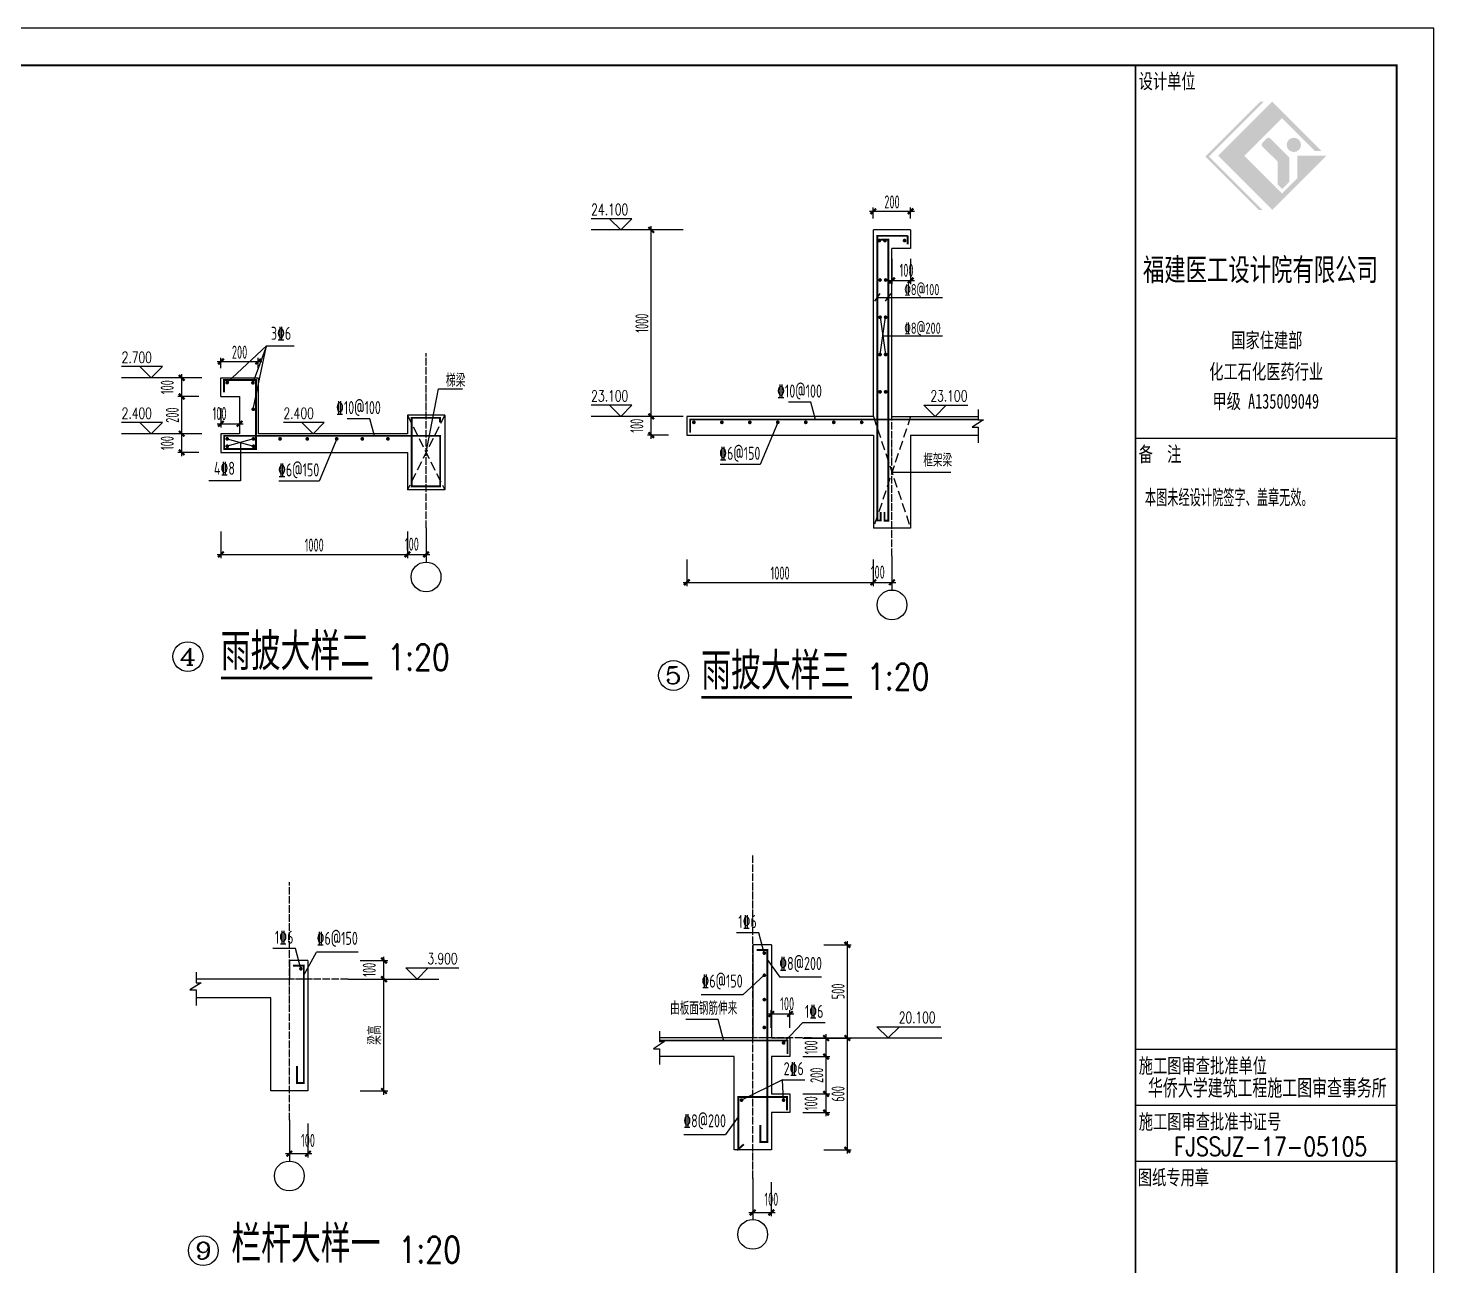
# Model space of a CAD drawing. Extents: x -472319 to -112444, y -516749 to -5704.
# Drawn here: x -265592 to -227895, y -433514 to -400315 of the extents above; entities that cross this region are included whole.
import ezdxf
from ezdxf.enums import TextEntityAlignment as Align

# ---------------------------------------------------------------- set-up
doc = ezdxf.new("R2010")
doc.units = 0
doc.header["$LTSCALE"] = 100
doc.header["$MEASUREMENT"] = 0
for name, pattern in [('CENTER', [2, 1.25, -0.25, 0.25, -0.25]), ('DASH', [0.35, 0.25, -0.1]), ('DOTE', [2.42, 2, -0.2, 0.02, -0.2])]:
    doc.linetypes.add(name, pattern=pattern)
for name, color, linetype in [('AXIS', 3, 'Continuous'), ('AXIS_TEXT', 7, 'Continuous'), ('BEAM_TEXT_HOR', 7, 'Continuous'), ('COLU_DE_REIN', 1, 'Continuous'), ('DIM_ELEV', 3, 'Continuous'), ('DIM_SYMB', 3, 'Continuous'), ('DOTE', 1, 'CENTER'), ('FRAME', 3, 'Continuous'), ('PUB_TEXT', 7, 'Continuous'), ('REIN', 1, 'Continuous'), ('S_HOLE', 253, 'Continuous'), ('TEXT', 7, 'Continuous'), ('THIN', 7, 'Continuous'), ('WALL2', 21, 'Continuous'), ('填充', 8, 'Continuous'), ('墙体2', 21, 'Continuous')]:
    doc.layers.add(name, color=color, linetype=linetype)
doc.styles.add('_HZTXT', font='txt.shx', dxfattribs={"width": 0.35, "bigfont": 'hztxt.shx'})
doc.styles.add('_TCH_AXIS', font='COMPLEX', dxfattribs={"bigfont": 'GBCBIG'})
doc.styles.add('_TCH_DIM', font='SIMPLEX', dxfattribs={"bigfont": 'GBCBIG'})
doc.styles.add('COMPLEX', font='COMPLEX')
doc.styles.add('FRAME', font='simhei.ttf', dxfattribs={"width": 0.7})
doc.styles.add('HZ', font='tssdeng.shx', dxfattribs={"width": 0.6, "height": 350, "bigfont": 'a.shx'})
doc.styles.add('TSSD_Rein', font='Tssdeng.shx', dxfattribs={"width": 0.7, "bigfont": 'hztxt.shx'})
doc.dimstyles.new('DIMN', dxfattribs={"dimtxt": 350, "dimasz": 150, "dimexe": 100, "dimexo": 100, "dimgap": 75, "dimtad": 1, "dimdec": 0, "dimzin": 0, "dimdsep": 46, "dimtxsty": 'HZ', "dimblk": 'ARCHTICK', "dimcen": 0.09, "dimdle": 100, "dimclrd": 3, "dimclre": 3, "dimclrt": 7, "dimazin": 2, "dimtfac": 1, "dimtdec": 0, "dimtmove": 2, "dimatfit": 3, "dimldrblk": 'ARCHTICK', "dimfxl": 1, "dimtolj": 1, "dimtzin": 0, "dimarcsym": 0})

# ---------------------------------------------------------------- blocks, each defined once
blk = doc.blocks.new('_ArchTick')
at = {"color": 0, "linetype": 'ByBlock', "const_width": 0.4}
blk.add_lwpolyline([(-0.5, -0.5), (0.5, 0.5)], dxfattribs=at)
blk = doc.blocks.new('*D2488')
at = {"layer": 'AXIS', "color": 3, "lineweight": -2, "transparency": 16777216}
for p, q in [((-261015, -411194), (-261574, -411194)), ((-261474, -411794), (-261474, -411094)), ((-261015, -411694), (-261574, -411694))]:
    blk.add_line(p, q, dxfattribs=at)
at = {"layer": 'Defpoints', "color": 0, "transparency": 16777216}
for p in [(-261474, -411194), (-260915, -411194), (-260915, -411694)]:
    blk.add_point(p, dxfattribs=at)
at = {"layer": 'AXIS', "color": 3, "lineweight": -2, "transparency": 16777216, "xscale": 150, "yscale": 150, "zscale": 150}
for p, rotation in [((-261474, -411194), 90), ((-261474, -411694), 270)]:
    blk.add_blockref('_ArchTick', p, dxfattribs=dict(at, rotation=rotation))
at = {"layer": 'AXIS', "color": 7, "transparency": 16777216, "insert": (-261862, -411445), "char_height": 350, "attachment_point": 5, "rotation": 90, "style": 'HZ'}
blk.add_mtext('\\A1;100', dxfattribs=at)
blk = doc.blocks.new('*D2489')
at = {"layer": 'AXIS', "color": 3, "lineweight": -2, "transparency": 16777216}
for p, q in [((-261474, -411294), (-261474, -410094)), ((-261015, -410194), (-261574, -410194)), ((-261015, -411194), (-261574, -411194))]:
    blk.add_line(p, q, dxfattribs=at)
at = {"layer": 'Defpoints', "color": 0, "transparency": 16777216}
for p in [(-261474, -410194), (-260915, -410194), (-260915, -411194)]:
    blk.add_point(p, dxfattribs=at)
at = {"layer": 'AXIS', "color": 3, "lineweight": -2, "transparency": 16777216, "xscale": 150, "yscale": 150, "zscale": 150}
for p, rotation in [((-261474, -410194), 90), ((-261474, -411194), 270)]:
    blk.add_blockref('_ArchTick', p, dxfattribs=dict(at, rotation=rotation))
at = {"layer": 'AXIS', "color": 7, "transparency": 16777216, "insert": (-261724, -410695), "char_height": 350, "attachment_point": 5, "rotation": 90, "style": 'HZ'}
blk.add_mtext('\\A1;200', dxfattribs=at)
blk = doc.blocks.new('*D2490')
at = {"layer": 'AXIS', "color": 3, "lineweight": -2, "transparency": 16777216}
for p, q in [((-261015, -409694), (-261574, -409694)), ((-261474, -410294), (-261474, -409594)), ((-261015, -410194), (-261574, -410194))]:
    blk.add_line(p, q, dxfattribs=at)
at = {"layer": 'Defpoints', "color": 0, "transparency": 16777216}
for p in [(-261474, -409694), (-260915, -409694), (-260915, -410194)]:
    blk.add_point(p, dxfattribs=at)
at = {"layer": 'AXIS', "color": 3, "lineweight": -2, "transparency": 16777216, "xscale": 150, "yscale": 150, "zscale": 150}
for p, rotation in [((-261474, -409694), 90), ((-261474, -410194), 270)]:
    blk.add_blockref('_ArchTick', p, dxfattribs=dict(at, rotation=rotation))
at = {"layer": 'AXIS', "color": 7, "transparency": 16777216, "insert": (-261862, -409945), "char_height": 350, "attachment_point": 5, "rotation": 90, "style": 'HZ'}
blk.add_mtext('\\A1;100', dxfattribs=at)
blk = doc.blocks.new('*D2491')
at = {"layer": 'AXIS', "color": 3, "lineweight": -2, "transparency": 16777216}
for p, q in [((-255421, -413819), (-255421, -414531)), ((-254921, -413819), (-254921, -414531)), ((-255521, -414431), (-254821, -414431))]:
    blk.add_line(p, q, dxfattribs=at)
at = {"layer": 'Defpoints', "color": 0, "transparency": 16777216}
for p in [(-255421, -413719), (-254921, -413719), (-254921, -414431)]:
    blk.add_point(p, dxfattribs=at)
at = {"layer": 'AXIS', "color": 3, "lineweight": -2, "transparency": 16777216, "xscale": 150, "yscale": 150, "zscale": 150, "rotation": 180}
blk.add_blockref('_ArchTick', (-255421, -414431), dxfattribs=at)
at = {"layer": 'AXIS', "color": 3, "lineweight": -2, "transparency": 16777216, "xscale": 150, "yscale": 150, "zscale": 150}
blk.add_blockref('_ArchTick', (-254921, -414431), dxfattribs=at)
at = {"layer": 'AXIS', "color": 7, "transparency": 16777216, "insert": (-255301, -414156), "char_height": 350, "attachment_point": 5, "style": 'HZ'}
blk.add_mtext('\\A1;100', dxfattribs=at)
blk = doc.blocks.new('*D2492')
at = {"layer": 'AXIS', "color": 3, "lineweight": -2, "transparency": 16777216}
for p, q in [((-260421, -413819), (-260421, -414531)), ((-255421, -413819), (-255421, -414531)), ((-260521, -414431), (-255321, -414431))]:
    blk.add_line(p, q, dxfattribs=at)
at = {"layer": 'Defpoints', "color": 0, "transparency": 16777216}
for p in [(-260421, -413719), (-255421, -413719), (-255421, -414431)]:
    blk.add_point(p, dxfattribs=at)
at = {"layer": 'AXIS', "color": 3, "lineweight": -2, "transparency": 16777216, "xscale": 150, "yscale": 150, "zscale": 150, "rotation": 180}
blk.add_blockref('_ArchTick', (-260421, -414431), dxfattribs=at)
at = {"layer": 'AXIS', "color": 3, "lineweight": -2, "transparency": 16777216, "xscale": 150, "yscale": 150, "zscale": 150}
blk.add_blockref('_ArchTick', (-255421, -414431), dxfattribs=at)
at = {"layer": 'AXIS', "color": 7, "transparency": 16777216, "insert": (-257921, -414181), "char_height": 350, "attachment_point": 5, "style": 'HZ'}
blk.add_mtext('\\A1;1000', dxfattribs=at)
blk = doc.blocks.new('_AXISO')
blk.add_circle((0, 0), 0.5)
at = {"layer": 'AXIS_TEXT', "style": 'COMPLEX', "width": 1.041667}
blk.add_attdef('A', text='', height=0.56, dxfattribs=at).set_placement((-0.25, -0.28), (0.25, -0.28), align=Align.FIT)
blk = doc.blocks.new('*D2493')
at = {"layer": 'AXIS', "color": 3, "lineweight": -2, "transparency": 16777216}
for p, q in [((-260521, -409257), (-259321, -409257)), ((-260421, -409433), (-260421, -409157)), ((-259421, -409433), (-259421, -409157))]:
    blk.add_line(p, q, dxfattribs=at)
at = {"layer": 'Defpoints', "color": 0, "transparency": 16777216}
for p in [(-259421, -409257), (-260421, -409533), (-259421, -409533)]:
    blk.add_point(p, dxfattribs=at)
at = {"layer": 'AXIS', "color": 3, "lineweight": -2, "transparency": 16777216, "xscale": 150, "yscale": 150, "zscale": 150, "rotation": 180}
blk.add_blockref('_ArchTick', (-260421, -409257), dxfattribs=at)
at = {"layer": 'AXIS', "color": 3, "lineweight": -2, "transparency": 16777216, "xscale": 150, "yscale": 150, "zscale": 150}
blk.add_blockref('_ArchTick', (-259421, -409257), dxfattribs=at)
at = {"layer": 'AXIS', "color": 7, "transparency": 16777216, "insert": (-259921, -409007), "char_height": 350, "attachment_point": 5, "style": 'HZ'}
blk.add_mtext('\\A1;200', dxfattribs=at)
blk = doc.blocks.new('*D2494')
at = {"layer": 'AXIS', "color": 3, "lineweight": -2, "transparency": 16777216}
for p, q in [((-260421, -410508), (-260421, -411027)), ((-259921, -410508), (-259921, -411027)), ((-260521, -410927), (-259821, -410927))]:
    blk.add_line(p, q, dxfattribs=at)
at = {"layer": 'Defpoints', "color": 0, "transparency": 16777216}
for p in [(-260421, -410408), (-259921, -410408), (-259921, -410927)]:
    blk.add_point(p, dxfattribs=at)
at = {"layer": 'AXIS', "color": 3, "lineweight": -2, "transparency": 16777216, "xscale": 150, "yscale": 150, "zscale": 150, "rotation": 180}
blk.add_blockref('_ArchTick', (-260421, -410927), dxfattribs=at)
at = {"layer": 'AXIS', "color": 3, "lineweight": -2, "transparency": 16777216, "xscale": 150, "yscale": 150, "zscale": 150}
blk.add_blockref('_ArchTick', (-259921, -410927), dxfattribs=at)
at = {"layer": 'AXIS', "color": 7, "transparency": 16777216, "insert": (-260458, -410652), "char_height": 350, "attachment_point": 5, "style": 'HZ'}
blk.add_mtext('\\A1;100', dxfattribs=at)
blk = doc.blocks.new('*D2495')
at = {"layer": 'AXIS', "color": 3, "lineweight": -2, "transparency": 16777216}
for p, q in [((-248422, -410729), (-248982, -410729)), ((-248882, -411329), (-248882, -410629)), ((-248422, -411229), (-248982, -411229))]:
    blk.add_line(p, q, dxfattribs=at)
at = {"layer": 'Defpoints', "color": 0, "transparency": 16777216}
for p in [(-248882, -410729), (-248322, -410729), (-248322, -411229)]:
    blk.add_point(p, dxfattribs=at)
at = {"layer": 'AXIS', "color": 3, "lineweight": -2, "transparency": 16777216, "xscale": 150, "yscale": 150, "zscale": 150}
for p, rotation in [((-248882, -410729), 90), ((-248882, -411229), 270)]:
    blk.add_blockref('_ArchTick', p, dxfattribs=dict(at, rotation=rotation))
at = {"layer": 'AXIS', "color": 7, "transparency": 16777216, "insert": (-249269, -410979), "char_height": 350, "attachment_point": 5, "rotation": 90, "style": 'HZ'}
blk.add_mtext('\\A1;100', dxfattribs=at)
blk = doc.blocks.new('*D2496')
at = {"layer": 'AXIS', "color": 3, "lineweight": -2, "transparency": 16777216}
for p, q in [((-242927, -414569), (-242927, -415281)), ((-242427, -414569), (-242427, -415281)), ((-243027, -415181), (-242327, -415181))]:
    blk.add_line(p, q, dxfattribs=at)
at = {"layer": 'Defpoints', "color": 0, "transparency": 16777216}
for p in [(-242927, -414469), (-242427, -414469), (-242427, -415181)]:
    blk.add_point(p, dxfattribs=at)
at = {"layer": 'AXIS', "color": 3, "lineweight": -2, "transparency": 16777216, "xscale": 150, "yscale": 150, "zscale": 150, "rotation": 180}
blk.add_blockref('_ArchTick', (-242927, -415181), dxfattribs=at)
at = {"layer": 'AXIS', "color": 3, "lineweight": -2, "transparency": 16777216, "xscale": 150, "yscale": 150, "zscale": 150}
blk.add_blockref('_ArchTick', (-242427, -415181), dxfattribs=at)
at = {"layer": 'AXIS', "color": 7, "transparency": 16777216, "insert": (-242807, -414906), "char_height": 350, "attachment_point": 5, "style": 'HZ'}
blk.add_mtext('\\A1;100', dxfattribs=at)
blk = doc.blocks.new('*D2497')
at = {"layer": 'AXIS', "color": 3, "lineweight": -2, "transparency": 16777216}
for p, q in [((-247927, -414569), (-247927, -415281)), ((-242927, -414569), (-242927, -415281)), ((-248027, -415181), (-242827, -415181))]:
    blk.add_line(p, q, dxfattribs=at)
at = {"layer": 'Defpoints', "color": 0, "transparency": 16777216}
for p in [(-247927, -414469), (-242927, -414469), (-242927, -415181)]:
    blk.add_point(p, dxfattribs=at)
at = {"layer": 'AXIS', "color": 3, "lineweight": -2, "transparency": 16777216, "xscale": 150, "yscale": 150, "zscale": 150, "rotation": 180}
blk.add_blockref('_ArchTick', (-247927, -415181), dxfattribs=at)
at = {"layer": 'AXIS', "color": 3, "lineweight": -2, "transparency": 16777216, "xscale": 150, "yscale": 150, "zscale": 150}
blk.add_blockref('_ArchTick', (-242927, -415181), dxfattribs=at)
at = {"layer": 'AXIS', "color": 7, "transparency": 16777216, "insert": (-245427, -414931), "char_height": 350, "attachment_point": 5, "style": 'HZ'}
blk.add_mtext('\\A1;1000', dxfattribs=at)
blk = doc.blocks.new('*D2498')
at = {"layer": 'AXIS', "color": 3, "lineweight": -2, "transparency": 16777216}
for p, q in [((-248027, -405729), (-248982, -405729)), ((-248882, -410829), (-248882, -405629)), ((-248027, -410729), (-248982, -410729))]:
    blk.add_line(p, q, dxfattribs=at)
at = {"layer": 'Defpoints', "color": 0, "transparency": 16777216}
for p in [(-248882, -405729), (-247927, -405729), (-247927, -410729)]:
    blk.add_point(p, dxfattribs=at)
at = {"layer": 'AXIS', "color": 3, "lineweight": -2, "transparency": 16777216, "xscale": 150, "yscale": 150, "zscale": 150}
for p, rotation in [((-248882, -405729), 90), ((-248882, -410729), 270)]:
    blk.add_blockref('_ArchTick', p, dxfattribs=dict(at, rotation=rotation))
at = {"layer": 'AXIS', "color": 7, "transparency": 16777216, "insert": (-249132, -408229), "char_height": 350, "attachment_point": 5, "rotation": 90, "style": 'HZ'}
blk.add_mtext('\\A1;1000', dxfattribs=at)
blk = doc.blocks.new('*D2514')
at = {"layer": 'AXIS', "color": 3, "lineweight": -2, "transparency": 16777216}
for p, q in [((-256684, -425322), (-255949, -425322)), ((-256049, -425922), (-256049, -425222)), ((-256684, -425822), (-255949, -425822))]:
    blk.add_line(p, q, dxfattribs=at)
at = {"layer": 'Defpoints', "color": 0, "transparency": 16777216}
for p in [(-256784, -425322), (-256049, -425322), (-256784, -425822)]:
    blk.add_point(p, dxfattribs=at)
at = {"layer": 'AXIS', "color": 3, "lineweight": -2, "transparency": 16777216, "xscale": 150, "yscale": 150, "zscale": 150}
for p, rotation in [((-256049, -425322), 90), ((-256049, -425822), 270)]:
    blk.add_blockref('_ArchTick', p, dxfattribs=dict(at, rotation=rotation))
at = {"layer": 'AXIS', "color": 7, "transparency": 16777216, "insert": (-256443, -425572), "char_height": 350, "attachment_point": 5, "rotation": 90, "style": 'HZ'}
blk.add_mtext('\\A1;100', dxfattribs=at)
blk = doc.blocks.new('*D2515')
at = {"layer": 'AXIS', "color": 3, "lineweight": -2, "transparency": 16777216}
for p, q in [((-256684, -425822), (-255949, -425822)), ((-256049, -428922), (-256049, -425722)), ((-256684, -428822), (-255949, -428822))]:
    blk.add_line(p, q, dxfattribs=at)
at = {"layer": 'Defpoints', "color": 0, "transparency": 16777216}
for p in [(-256784, -425822), (-256049, -425822), (-256784, -428822)]:
    blk.add_point(p, dxfattribs=at)
at = {"layer": 'AXIS', "color": 3, "lineweight": -2, "transparency": 16777216, "xscale": 150, "yscale": 150, "zscale": 150}
for p, rotation in [((-256049, -425822), 90), ((-256049, -428822), 270)]:
    blk.add_blockref('_ArchTick', p, dxfattribs=dict(at, rotation=rotation))
at = {"layer": 'AXIS', "color": 7, "transparency": 16777216, "insert": (-256299, -427322), "char_height": 350, "attachment_point": 5, "rotation": 90, "style": 'HZ'}
blk.add_mtext('\\A1;梁高', dxfattribs=at)
blk = doc.blocks.new('*D2516')
at = {"layer": 'AXIS', "color": 3, "lineweight": -2, "transparency": 16777216}
for p, q in [((-258587, -429693), (-258587, -430604)), ((-258087, -429693), (-258087, -430604)), ((-258687, -430504), (-257987, -430504))]:
    blk.add_line(p, q, dxfattribs=at)
at = {"layer": 'Defpoints', "color": 0, "transparency": 16777216}
for p in [(-258587, -429593), (-258087, -429593), (-258087, -430504)]:
    blk.add_point(p, dxfattribs=at)
at = {"layer": 'AXIS', "color": 3, "lineweight": -2, "transparency": 16777216, "xscale": 150, "yscale": 150, "zscale": 150, "rotation": 180}
blk.add_blockref('_ArchTick', (-258587, -430504), dxfattribs=at)
at = {"layer": 'AXIS', "color": 3, "lineweight": -2, "transparency": 16777216, "xscale": 150, "yscale": 150, "zscale": 150}
blk.add_blockref('_ArchTick', (-258087, -430504), dxfattribs=at)
at = {"layer": 'AXIS', "color": 7, "transparency": 16777216, "insert": (-258087, -430149), "char_height": 350, "attachment_point": 5, "style": 'HZ'}
blk.add_mtext('\\A1;100', dxfattribs=at)
blk = doc.blocks.new('*D2535')
at = {"layer": 'AXIS', "color": 3, "lineweight": -2, "transparency": 16777216}
for p, q in [((-243623, -427502), (-243623, -424802)), ((-244258, -424902), (-243523, -424902)), ((-244258, -427402), (-243523, -427402))]:
    blk.add_line(p, q, dxfattribs=at)
at = {"layer": 'Defpoints', "color": 0, "transparency": 16777216}
for p in [(-244358, -424902), (-243623, -424902), (-244358, -427402)]:
    blk.add_point(p, dxfattribs=at)
at = {"layer": 'AXIS', "color": 3, "lineweight": -2, "transparency": 16777216, "xscale": 150, "yscale": 150, "zscale": 150}
for p, rotation in [((-243623, -424902), 90), ((-243623, -427402), 270)]:
    blk.add_blockref('_ArchTick', p, dxfattribs=dict(at, rotation=rotation))
at = {"layer": 'AXIS', "color": 7, "transparency": 16777216, "insert": (-243873, -426152), "char_height": 350, "attachment_point": 5, "rotation": 90, "style": 'HZ'}
blk.add_mtext('\\A1;500', dxfattribs=at)
blk = doc.blocks.new('*D2536')
at = {"layer": 'AXIS', "color": 3, "lineweight": -2, "transparency": 16777216}
for p, q in [((-244258, -427402), (-243523, -427402)), ((-243623, -430502), (-243623, -427302)), ((-244258, -430402), (-243523, -430402))]:
    blk.add_line(p, q, dxfattribs=at)
at = {"layer": 'Defpoints', "color": 0, "transparency": 16777216}
for p in [(-244358, -427402), (-243623, -427402), (-244358, -430402)]:
    blk.add_point(p, dxfattribs=at)
at = {"layer": 'AXIS', "color": 3, "lineweight": -2, "transparency": 16777216, "xscale": 150, "yscale": 150, "zscale": 150}
for p, rotation in [((-243623, -427402), 90), ((-243623, -430402), 270)]:
    blk.add_blockref('_ArchTick', p, dxfattribs=dict(at, rotation=rotation))
at = {"layer": 'AXIS', "color": 7, "transparency": 16777216, "insert": (-243873, -428902), "char_height": 350, "attachment_point": 5, "rotation": 90, "style": 'HZ'}
blk.add_mtext('\\A1;600', dxfattribs=at)
blk = doc.blocks.new('*D2537')
at = {"layer": 'AXIS', "color": 3, "lineweight": -2, "transparency": 16777216}
for p, q in [((-246162, -431273), (-246162, -432184)), ((-245662, -431273), (-245662, -432184)), ((-246262, -432084), (-245562, -432084))]:
    blk.add_line(p, q, dxfattribs=at)
at = {"layer": 'Defpoints', "color": 0, "transparency": 16777216}
for p in [(-246162, -431173), (-245662, -431173), (-245662, -432084)]:
    blk.add_point(p, dxfattribs=at)
at = {"layer": 'AXIS', "color": 3, "lineweight": -2, "transparency": 16777216, "xscale": 150, "yscale": 150, "zscale": 150, "rotation": 180}
blk.add_blockref('_ArchTick', (-246162, -432084), dxfattribs=at)
at = {"layer": 'AXIS', "color": 3, "lineweight": -2, "transparency": 16777216, "xscale": 150, "yscale": 150, "zscale": 150}
blk.add_blockref('_ArchTick', (-245662, -432084), dxfattribs=at)
at = {"layer": 'AXIS', "color": 7, "transparency": 16777216, "insert": (-245662, -431728), "char_height": 350, "attachment_point": 5, "style": 'HZ'}
blk.add_mtext('\\A1;100', dxfattribs=at)
blk = doc.blocks.new('*D2538')
at = {"layer": 'AXIS', "color": 3, "lineweight": -2, "transparency": 16777216}
for p, q in [((-244816, -428902), (-244094, -428902)), ((-244194, -429502), (-244194, -428802)), ((-244816, -429402), (-244094, -429402))]:
    blk.add_line(p, q, dxfattribs=at)
at = {"layer": 'Defpoints', "color": 0, "transparency": 16777216}
for p in [(-244916, -428902), (-244194, -428902), (-244916, -429402)]:
    blk.add_point(p, dxfattribs=at)
at = {"layer": 'AXIS', "color": 3, "lineweight": -2, "transparency": 16777216, "xscale": 150, "yscale": 150, "zscale": 150}
for p, rotation in [((-244194, -428902), 90), ((-244194, -429402), 270)]:
    blk.add_blockref('_ArchTick', p, dxfattribs=dict(at, rotation=rotation))
at = {"layer": 'AXIS', "color": 7, "transparency": 16777216, "insert": (-244597, -429152), "char_height": 350, "attachment_point": 5, "rotation": 90, "style": 'HZ'}
blk.add_mtext('\\A1;100', dxfattribs=at)
blk = doc.blocks.new('*D2539')
at = {"layer": 'AXIS', "color": 3, "lineweight": -2, "transparency": 16777216}
for p, q in [((-244194, -429002), (-244194, -427802)), ((-244816, -427902), (-244094, -427902)), ((-244816, -428902), (-244094, -428902))]:
    blk.add_line(p, q, dxfattribs=at)
at = {"layer": 'Defpoints', "color": 0, "transparency": 16777216}
for p in [(-244916, -427902), (-244194, -427902), (-244916, -428902)]:
    blk.add_point(p, dxfattribs=at)
at = {"layer": 'AXIS', "color": 3, "lineweight": -2, "transparency": 16777216, "xscale": 150, "yscale": 150, "zscale": 150}
for p, rotation in [((-244194, -427902), 90), ((-244194, -428902), 270)]:
    blk.add_blockref('_ArchTick', p, dxfattribs=dict(at, rotation=rotation))
at = {"layer": 'AXIS', "color": 7, "transparency": 16777216, "insert": (-244444, -428402), "char_height": 350, "attachment_point": 5, "rotation": 90, "style": 'HZ'}
blk.add_mtext('\\A1;200', dxfattribs=at)
blk = doc.blocks.new('*D2540')
at = {"layer": 'AXIS', "color": 3, "lineweight": -2, "transparency": 16777216}
for p, q in [((-244816, -427402), (-244094, -427402)), ((-244194, -428002), (-244194, -427302)), ((-244816, -427902), (-244094, -427902))]:
    blk.add_line(p, q, dxfattribs=at)
at = {"layer": 'Defpoints', "color": 0, "transparency": 16777216}
for p in [(-244916, -427402), (-244194, -427402), (-244916, -427902)]:
    blk.add_point(p, dxfattribs=at)
at = {"layer": 'AXIS', "color": 3, "lineweight": -2, "transparency": 16777216, "xscale": 150, "yscale": 150, "zscale": 150}
for p, rotation in [((-244194, -427402), 90), ((-244194, -427902), 270)]:
    blk.add_blockref('_ArchTick', p, dxfattribs=dict(at, rotation=rotation))
at = {"layer": 'AXIS', "color": 7, "transparency": 16777216, "insert": (-244597, -427652), "char_height": 350, "attachment_point": 5, "rotation": 90, "style": 'HZ'}
blk.add_mtext('\\A1;100', dxfattribs=at)
blk = doc.blocks.new('*D2541')
at = {"layer": 'AXIS', "color": 3, "lineweight": -2, "transparency": 16777216}
for p, q in [((-245662, -427127), (-245662, -426657)), ((-245162, -427127), (-245162, -426657)), ((-245762, -426757), (-245062, -426757))]:
    blk.add_line(p, q, dxfattribs=at)
at = {"layer": 'Defpoints', "color": 0, "transparency": 16777216}
for p in [(-245162, -426757), (-245662, -427227), (-245162, -427227)]:
    blk.add_point(p, dxfattribs=at)
at = {"layer": 'AXIS', "color": 3, "lineweight": -2, "transparency": 16777216, "xscale": 150, "yscale": 150, "zscale": 150, "rotation": 180}
blk.add_blockref('_ArchTick', (-245662, -426757), dxfattribs=at)
at = {"layer": 'AXIS', "color": 3, "lineweight": -2, "transparency": 16777216, "xscale": 150, "yscale": 150, "zscale": 150}
blk.add_blockref('_ArchTick', (-245162, -426757), dxfattribs=at)
at = {"layer": 'AXIS', "color": 7, "transparency": 16777216, "insert": (-245238, -426482), "char_height": 350, "attachment_point": 5, "style": 'HZ'}
blk.add_mtext('\\A1;100', dxfattribs=at)
blk = doc.blocks.new('A$C20674F94')
at = {"layer": 'FRAME'}
h = blk.add_hatch(color=256, dxfattribs=at)
h.paths.add_polyline_path([(79018, 55975), (80027, 56984), (80908, 56102), (81088, 56102), (79765, 57425), (78315, 55975), (79765, 54525), (81215, 55975), (80439, 55975), (80439, 55379), (80027, 54966)], flags=0)
edge = h.paths.add_edge_path(flags=0)
edge.add_arc((79844, 55787), 69.1, 0, 45, ccw=False)
edge.add_line((79913, 55787), (79913, 55203))
edge.add_line((79913, 55203), (80030, 55087))
edge.add_line((80030, 55087), (80228, 55285))
edge.add_line((80228, 55285), (80228, 55896))
edge.add_arc((80159, 55896), 69.1, 360, 405)
edge.add_line((80208, 55945), (79714, 56438))
edge.add_arc((79666, 56390), 69.1, 45, 135)
edge.add_line((79617, 56438), (79502, 56324))
edge.add_arc((79551, 56275), 69.1, 135, 225)
edge.add_line((79502, 56226), (79893, 55836))
edge = h.paths.add_edge_path(flags=0)
edge.add_arc((80345, 56268), 192, 0, 180)
edge.add_arc((80345, 56268), 192, 180, 360)
h.paths.add_polyline_path([(79406, 54525), (79504, 54525), (78072, 55956), (79541, 57425), (79444, 57425), (77975, 55956)], flags=0)
for p, q in [((84100, 59400), (0, 59400)), ((84100, 0), (84100, 59400)), ((83100, 58400), (2500, 58400)), ((76100, 58400), (76100, 1000)), ((83100, 1000), (83100, 58400)), ((76100, 48400), (83100, 48400)), ((83100, 32000), (76100, 32000)), ((83100, 30500), (76100, 30500)), ((83100, 29000), (76100, 29000))]:
    blk.add_line(p, q, dxfattribs=at)
at = {"layer": 'FRAME', "const_width": 50}
for points in [[(2500, 58400), (83100, 58400), (83100, 1000), (2500, 1000), (2500, 58400)], [(76100, 58400), (76100, 1000)]]:
    blk.add_lwpolyline(points, dxfattribs=at)
at = {"layer": 'FRAME', "style": 'FRAME'}
for s, height, width, p in [('设计单位', 400, 0.7, (76183, 57778)), ('福建医工设计院有限公司', 600, 0.7, (76297, 52623)), ('国家住建部', 400, 0.7, (78665, 50829)), ('化工石化医药行业', 400, 0.7, (78075, 49987)), ('甲级 A135009049', 400, 0.7, (78162, 49193)), ('备  注', 400, 0.7, (76184, 47774)), ('本图未经设计院签字、盖章无效。', 400, 0.55, (76350, 46615)), ('施工图审查批准单位', 400, 0.7, (76187, 31371)), ('施工图审查批准书证号', 400, 0.7, (76187, 29871)), ('图纸专用章', 400, 0.7, (76161, 28374))]:
    blk.add_text(s, height=height, dxfattribs=dict(at, width=width)).set_placement(p)
at = {"layer": 'PUB_TEXT', "style": '_HZTXT', "width": 0.8}
for s, p in [('华侨大学建筑工程施工图审查事务所', (76434, 30710)), ('FJSSJZ-17-05105', (77133, 29149))]:
    blk.add_text(s, height=500, dxfattribs=at).set_placement(p)
blk = doc.blocks.new('*D2754')
at = {"layer": 'AXIS', "color": 3, "lineweight": -2, "transparency": 16777216}
for p, q in [((-242427, -406499), (-242427, -407185)), ((-241927, -406499), (-241927, -407185)), ((-242527, -407085), (-241827, -407085))]:
    blk.add_line(p, q, dxfattribs=at)
at = {"layer": 'Defpoints', "color": 0, "transparency": 16777216}
for p in [(-242427, -406399), (-241927, -406399), (-241927, -407085)]:
    blk.add_point(p, dxfattribs=at)
at = {"layer": 'AXIS', "color": 3, "lineweight": -2, "transparency": 16777216, "xscale": 150, "yscale": 150, "zscale": 150, "rotation": 180}
blk.add_blockref('_ArchTick', (-242427, -407085), dxfattribs=at)
at = {"layer": 'AXIS', "color": 3, "lineweight": -2, "transparency": 16777216, "xscale": 150, "yscale": 150, "zscale": 150}
blk.add_blockref('_ArchTick', (-241927, -407085), dxfattribs=at)
at = {"layer": 'AXIS', "color": 7, "transparency": 16777216, "insert": (-242036, -406810), "char_height": 350, "attachment_point": 5, "style": 'HZ'}
blk.add_mtext('\\A1;100', dxfattribs=at)
blk = doc.blocks.new('*D2755')
at = {"layer": 'AXIS', "color": 3, "lineweight": -2, "transparency": 16777216}
for p, q in [((-243027, -405227), (-241827, -405227)), ((-242927, -405418), (-242927, -405127)), ((-241927, -405418), (-241927, -405127))]:
    blk.add_line(p, q, dxfattribs=at)
at = {"layer": 'Defpoints', "color": 0, "transparency": 16777216}
for p in [(-241927, -405227), (-242927, -405518), (-241927, -405518)]:
    blk.add_point(p, dxfattribs=at)
at = {"layer": 'AXIS', "color": 3, "lineweight": -2, "transparency": 16777216, "xscale": 150, "yscale": 150, "zscale": 150, "rotation": 180}
blk.add_blockref('_ArchTick', (-242927, -405227), dxfattribs=at)
at = {"layer": 'AXIS', "color": 3, "lineweight": -2, "transparency": 16777216, "xscale": 150, "yscale": 150, "zscale": 150}
blk.add_blockref('_ArchTick', (-241927, -405227), dxfattribs=at)
at = {"layer": 'AXIS', "color": 7, "transparency": 16777216, "insert": (-242427, -404977), "char_height": 350, "attachment_point": 5, "style": 'HZ'}
blk.add_mtext('\\A1;200', dxfattribs=at)

msp = doc.modelspace()

# ---------------------------------------------------------------- linework, layer by layer
for centre in [(-258587.087, -431102.627), (-246161.559, -432668.813)]:
    msp.add_circle(centre, 400)
at = {"layer": 'AXIS'}
for p, q in [((-254920.733, -413718.838), (-254920.733, -414635.959)), ((-242426.57, -414468.891), (-242426.57, -415386.011)), ((-258587.087, -429594.726), (-258587.087, -430702.627)), ((-246161.559, -431160.913), (-246161.559, -432268.813))]:
    msp.add_line(p, q, dxfattribs=at)
at = {"layer": 'COLU_DE_REIN', "const_width": 50}
for points in [[(-242792.057, -406012.957, 1), (-242742.057, -406012.957, 1)], [(-242641.5, -406012.957, 1), (-242591.5, -406012.957, 1)], [(-242113.5, -406012.957, 1), (-242063.5, -406012.957, 1)], [(-242772.057, -407070.963, 1), (-242722.057, -407070.963, 1)], [(-242621.5, -407070.963, 1), (-242571.5, -407070.963, 1)], [(-242772.057, -408070.963, 1), (-242722.057, -408070.963, 1)], [(-242621.5, -408070.963, 1), (-242571.5, -408070.963, 1)], [(-242772.057, -409070.963, 1), (-242722.057, -409070.963, 1)], [(-242621.5, -409070.963, 1), (-242571.5, -409070.963, 1)], [(-242772.057, -410070.963, 1), (-242722.057, -410070.963, 1)], [(-242621.5, -410070.963, 1), (-242571.5, -410070.963, 1)]]:
    msp.add_lwpolyline(points, format="xyb", close=True, dxfattribs=at)
at = {"layer": 'DIM_ELEV'}
for p, q in [((-249399.396, -405429.038), (-250490.809, -405429.038)), ((-249699.396, -405729.038), (-249999.396, -405429.038)), ((-249699.396, -405729.038), (-249399.396, -405429.038)), ((-248336.528, -405729.038), (-250490.809, -405729.038)), ((-261992.28, -409394.5), (-263083.693, -409394.5)), ((-260929.412, -409694.5), (-263083.693, -409694.5)), ((-262292.28, -409694.5), (-262592.28, -409394.5)), ((-262292.28, -409694.5), (-261992.28, -409394.5)), ((-249399.396, -410429.038), (-250490.809, -410429.038)), ((-249699.396, -410729.038), (-249999.396, -410429.038)), ((-249699.396, -410729.038), (-249399.396, -410429.038)), ((-241269.201, -410729.038), (-241569.201, -410429.038)), ((-241569.201, -410429.038), (-240394.557, -410429.038)), ((-241269.201, -410729.038), (-240969.201, -410429.038)), ((-261992.28, -410894.5), (-263083.693, -410894.5)), ((-262292.28, -411194.5), (-262592.28, -410894.5)), ((-262292.28, -411194.5), (-261992.28, -410894.5)), ((-257650.78, -410894.5), (-258742.193, -410894.5)), ((-257950.78, -411194.5), (-258250.78, -410894.5)), ((-257950.78, -411194.5), (-257650.78, -410894.5)), ((-248336.528, -410729.038), (-250490.809, -410729.038)), ((-260929.412, -411194.5), (-263083.693, -411194.5)), ((-255162.793, -425821.818), (-255462.793, -425521.818)), ((-255462.793, -425521.818), (-254042.916, -425521.818)), ((-255162.793, -425821.818), (-254862.793, -425521.818)), ((-257013.5, -425821.818), (-254575.711, -425821.818)), ((-242528.765, -427401.5), (-242828.765, -427101.5)), ((-242828.765, -427101.5), (-241113.388, -427101.5)), ((-242528.765, -427401.5), (-242228.765, -427101.5)), ((-244587.972, -427401.5), (-241090.682, -427401.5))]:
    msp.add_line(p, q, dxfattribs=at)
at = {"layer": 'DIM_SYMB', "const_width": 70}
for points in [[(-260423.975, -417745.094), (-256362.558, -417745.094)], [(-247542.001, -418267.313), (-243499.481, -418267.313)]]:
    msp.add_lwpolyline(points, dxfattribs=at)
at = {"layer": 'DOTE', "linetype": 'DOTE'}
for p, q in [((-242426.57, -414468.891), (-242426.57, -407685.445)), ((-254920.733, -413718.838), (-254920.733, -409034.133)), ((-246161.559, -431172.543), (-246161.559, -422463.156)), ((-258587.087, -429606.357), (-258587.087, -423222.97)), ((-257013.5, -425821.818), (-261088.088, -425821.818)), ((-244587.972, -427401.5), (-248662.56, -427401.5))]:
    msp.add_line(p, q, dxfattribs=at)
at = {"layer": 'REIN', "const_width": 50}
for points in [[(-242002, -405885), (-242817.5, -405885), (-242817.5, -413522), (-242727.5, -413522), (-242727.5, -413297)], [(-242732, -405989.5), (-242524.5, -405989.5), (-242524.5, -413527.5), (-242626, -413527.5), (-242626, -413294.5)], [(-242007.5, -405885), (-242007.5, -406118)], [(-260339.5, -410086.5), (-260339.5, -409753), (-259479, -409753), (-259479, -411605.5), (-260334.5, -411605.5), (-260334.5, -411252), (-254543.5, -411252), (-254543.5, -412603.5), (-255305.5, -412603.5), (-255305.5, -410768.5), (-254549.5, -410768.5), (-254549.5, -410885.5)], [(-247839, -411166), (-247839, -410813), (-240111.832, -410813)], [(-246059.059, -425040), (-245771.059, -425040), (-245771.059, -430190), (-245956.559, -430190), (-245956.559, -429735)], [(-258484.587, -425460.318), (-258196.587, -425460.318), (-258196.587, -428610.318), (-258382.087, -428610.318), (-258382.087, -428155.318)], [(-248662.56, -427469.957), (-245227.559, -427469.957), (-245227.559, -427827.957)], [(-245241.559, -429344.957), (-245241.559, -428983.957), (-246545.059, -428983.957), (-246545.059, -430380.957), (-246399.559, -430253.457)]]:
    msp.add_lwpolyline(points, dxfattribs=at)
for points in [[(-260280.5, -409823, 1), (-260230.5, -409823, 1)], [(-259587.5, -409827, 1), (-259537.5, -409827, 1)], [(-259580, -410537, 1), (-259530, -410537, 1)], [(-247763.5, -410888.5, 1), (-247713.5, -410888.5, 1)], [(-247013.5, -410888.5, 1), (-246963.5, -410888.5, 1)], [(-246263.5, -410888.5, 1), (-246213.5, -410888.5, 1)], [(-245513.5, -410888.5, 1), (-245463.5, -410888.5, 1)], [(-244763.5, -410888.5, 1), (-244713.5, -410888.5, 1)], [(-244013.5, -410888.5, 1), (-243963.5, -410888.5, 1)], [(-243263.5, -410888.5, 1), (-243213.5, -410888.5, 1)], [(-260279, -411332, 1), (-260229, -411332, 1)], [(-260277.5, -411530, 1), (-260227.5, -411530, 1)], [(-259573, -411332, 1), (-259523, -411332, 1)], [(-259571.5, -411530, 1), (-259521.5, -411530, 1)], [(-258861.5, -411332, 1), (-258811.5, -411332, 1)], [(-258131, -411332, 1), (-258081, -411332, 1)], [(-257342.5, -411332, 1), (-257292.5, -411332, 1)], [(-256655.5, -411332, 1), (-256605.5, -411332, 1)], [(-255968.733, -411332, 1), (-255918.733, -411332, 1)], [(-245874.629, -425123.249, 1), (-245824.629, -425123.249, 1)], [(-258300.157, -425543.567, 1), (-258250.157, -425543.567, 1)], [(-245874.629, -425719.749, 1), (-245824.629, -425719.749, 1)], [(-245874.629, -426372.749, 1), (-245824.629, -426372.749, 1)], [(-245874.629, -427118.249, 1), (-245824.629, -427118.249, 1)], [(-245308.482, -427533.824, -1), (-245358.482, -427533.824, -1)], [(-246437.482, -429069, -1), (-246487.482, -429069, -1)], [(-245308.482, -429069, -1), (-245358.482, -429069, -1)]]:
    msp.add_lwpolyline(points, format="xyb", close=True, dxfattribs=at)
at = {"layer": 'S_HOLE', "color": 7}
for p, q in [((-242890, -407635), (-242744, -407435.5)), ((-242597, -407635), (-242451, -407435.5)), ((-260255.5, -409823), (-259200, -408834)), ((-259200, -408834), (-259562.5, -409827)), ((-259555, -410537), (-259200, -408834)), ((-259200, -408834), (-258454.5, -408834)), ((-254920.733, -411694.5), (-254590.733, -409987)), ((-254590.733, -409987), (-253947, -409987)), ((-244478, -410808.5), (-244603.139, -410350.5)), ((-256307, -411252), (-256432.139, -410794)), ((-245488.5, -410888.5), (-245962.13, -412021)), ((-239976.818, -410823.861), (-240275.318, -411013.861)), ((-240111.832, -410541.861), (-240111.832, -410823.861)), ((-240111.832, -410823.861), (-239976.818, -410823.861)), ((-240275.318, -411013.861), (-240111.832, -411013.861)), ((-240111.832, -411013.861), (-240111.832, -411439.361)), ((-260254, -411332), (-259546.5, -411530)), ((-259548, -411332), (-260252.5, -411530)), ((-259900.25, -411431), (-259900.25, -412454.5)), ((-257317.5, -411332), (-257791.13, -412464.5)), ((-242426.57, -412229.038), (-240846.647, -412229.038)), ((-259900.25, -412454.5), (-260745, -412454.5)), ((-245849.629, -425123.249), (-245998.129, -424579.749)), ((-258275.157, -425543.567), (-258423.657, -425000.067)), ((-258196.587, -425713.318), (-257861.527, -425095.318)), ((-245771.059, -425299.5), (-245435.998, -425770)), ((-260953.073, -425919.068), (-261251.573, -426109.068)), ((-261088.088, -425637.068), (-261088.088, -425919.068)), ((-261088.088, -425919.068), (-260953.073, -425919.068)), ((-246425.559, -426241.5), (-245849.629, -425719.749)), ((-261251.573, -426109.068), (-261088.088, -426109.068)), ((-261088.088, -426109.068), (-261088.088, -426534.568)), ((-246942.982, -427448.324), (-247091.482, -426904.824)), ((-245333.482, -427533.824), (-244815.982, -426990.324)), ((-248662.56, -427216.75), (-248662.56, -427498.75)), ((-248527.545, -427498.75), (-248826.045, -427688.75)), ((-248826.045, -427688.75), (-248662.56, -427688.75)), ((-248662.56, -427498.75), (-248527.545, -427498.75)), ((-248662.56, -427688.75), (-248662.56, -428114.25)), ((-245364.482, -428525.5), (-246462.482, -429069)), ((-245333.482, -429069), (-245364.482, -428525.5)), ((-246555.576, -429518.5), (-246890.637, -429989))]:
    msp.add_line(p, q, dxfattribs=at)
at = {"layer": 'TEXT'}
for p, q in [((-244603.139, -410350.5), (-245204.878, -410350.5)), ((-256432.139, -410794), (-257033.878, -410794)), ((-245962.13, -412021), (-247035.37, -412021)), ((-257791.13, -412464.5), (-258864.37, -412464.5)), ((-245998.129, -424579.749), (-246599.868, -424579.749)), ((-258423.657, -425000.067), (-259025.396, -425000.067)), ((-256745.587, -425095.318), (-257861.527, -425095.318)), ((-244320.059, -425770), (-245435.998, -425770)), ((-246425.559, -426241.5), (-247541.498, -426241.5)), ((-247091.482, -426904.824), (-247958.221, -426904.824)), ((-244815.982, -426990.324), (-244214.243, -426990.324)), ((-245364.482, -428525.5), (-244762.743, -428525.5)), ((-248006.576, -429989), (-246890.637, -429989))]:
    msp.add_line(p, q, dxfattribs=at)
at = {"layer": 'THIN'}
for p, q in [((-242817.5, -407537), (-241073.738, -407537)), ((-242747.057, -409070.963), (-242596.5, -408070.963)), ((-242747.057, -408070.963), (-242596.5, -409070.963)), ((-242671.778, -408570.963), (-241073.738, -408570.963))]:
    msp.add_line(p, q, dxfattribs=at)
at = {"layer": 'WALL2'}
for p, q in [((-242426.57, -405729.038), (-242926.57, -405729.038)), ((-242926.57, -410729.038), (-242926.57, -405729.038)), ((-241926.57, -405729.038), (-242926.57, -405729.038)), ((-241926.57, -405729.038), (-241926.57, -406229.038)), ((-242426.57, -410729.038), (-242426.57, -406229.038)), ((-241926.57, -406229.038), (-242426.57, -406229.038)), ((-260420.733, -410194.5), (-260420.733, -409694.5)), ((-260420.733, -409694.5), (-259420.733, -409694.5)), ((-259420.733, -409694.5), (-259420.733, -411194.5)), ((-260420.733, -410194.5), (-259920.733, -410194.5)), ((-259920.733, -410194.5), (-259920.733, -411194.5)), ((-255420.733, -410694.5), (-255420.733, -411194.5)), ((-254420.733, -410694.5), (-255420.733, -410694.5)), ((-254420.733, -410694.5), (-254420.733, -412694.5)), ((-242926.57, -410729.038), (-247926.57, -410729.038)), ((-247926.57, -410729.038), (-247926.57, -411229.038)), ((-242426.57, -410729.038), (-240111.832, -410729.038)), ((-259920.733, -411194.5), (-260420.733, -411194.5)), ((-260420.733, -411194.5), (-260420.733, -411694.5)), ((-255420.733, -411194.5), (-259420.733, -411194.5)), ((-247926.57, -411229.038), (-242926.57, -411229.038)), ((-242926.57, -411229.038), (-242926.57, -413729.038)), ((-241926.57, -411229.038), (-241926.57, -413729.038)), ((-241926.57, -411229.038), (-240111.832, -411229.038)), ((-260420.733, -411694.5), (-255420.733, -411694.5)), ((-255420.733, -411694.5), (-255420.733, -412694.5)), ((-254420.733, -411694.5), (-254420.733, -412694.5)), ((-254420.733, -412694.5), (-255420.733, -412694.5)), ((-242926.57, -413729.038), (-242926.57, -413729.038)), ((-241926.57, -413729.038), (-242926.57, -413729.038))]:
    msp.add_line(p, q, dxfattribs=at)
at = {"layer": '墙体2', "linetype": 'DASH', "ltscale": 10}
for p, q in [((-254420.733, -410694.5), (-255420.733, -412694.5)), ((-255420.733, -410694.5), (-254420.733, -412694.5)), ((-241926.57, -410729.038), (-242926.57, -413729.038)), ((-242926.57, -410729.038), (-241926.57, -413729.038))]:
    msp.add_line(p, q, dxfattribs=at)
at = {"layer": '墙体2'}
for p, q in [((-245661.559, -424901.5), (-246161.559, -424901.5)), ((-246161.559, -424901.5), (-246161.559, -427401.5)), ((-245661.559, -424901.5), (-245661.559, -427401.5)), ((-258087.087, -425321.818), (-258587.087, -425321.818)), ((-258587.087, -425321.818), (-258587.087, -425821.818)), ((-258087.087, -425321.818), (-258087.087, -428821.818)), ((-258587.087, -425821.818), (-261088.088, -425821.818)), ((-259087.087, -426321.818), (-261088.088, -426321.818)), ((-259087.087, -428821.818), (-259087.087, -426321.818)), ((-246161.559, -427401.5), (-248662.56, -427401.5)), ((-245661.559, -427401.5), (-245161.559, -427401.5)), ((-245161.559, -427401.5), (-245161.559, -427901.5)), ((-245161.559, -427401.5), (-245161.559, -427901.5)), ((-246661.559, -427901.5), (-248662.56, -427901.5)), ((-246661.559, -430401.5), (-246661.559, -427901.5)), ((-245161.559, -427901.5), (-245661.559, -427901.5)), ((-245661.559, -427901.5), (-245661.559, -428901.5)), ((-258087.087, -428821.818), (-259087.087, -428821.818)), ((-245661.559, -428901.5), (-245161.559, -428901.5)), ((-245161.559, -428901.5), (-245161.559, -429401.5)), ((-245161.559, -429401.5), (-245661.559, -429401.5)), ((-245661.559, -429401.5), (-245661.559, -430401.5)), ((-245661.559, -430401.5), (-246661.559, -430401.5))]:
    msp.add_line(p, q, dxfattribs=at)

# ---------------------------------------------------------------- block references
at = {"layer": 'AXIS', "xscale": 800, "yscale": 800, "zscale": 800}
for p in [(-254920.733, -415035.959), (-242426.57, -415786.011)]:
    msp.add_blockref('_AXISO', p, dxfattribs=at)
at = {"layer": 'AXIS'}
ref = msp.add_blockref('_AXISO', (-261309.585, -417172.54), dxfattribs=dict(at, xscale=800, yscale=800, zscale=800))
ref.add_attrib('A', '4', dxfattribs={"layer": 'AXIS_TEXT', "height": 452.548, "style": '_TCH_AXIS', "width": 1.3125}).set_placement((-261535.859, -417398.814), (-261083.311, -417398.814), align=Align.FIT)
ref = msp.add_blockref('_AXISO', (-248287.585, -417677.04), dxfattribs=dict(at, xscale=800, yscale=800, zscale=800))
ref.add_attrib('A', '5', dxfattribs={"layer": 'AXIS_TEXT', "height": 452.548, "style": '_TCH_AXIS', "width": 1.5}).set_placement((-248513.859, -417903.314), (-248061.311, -417903.314), align=Align.FIT)
ref = msp.add_blockref('_AXISO', (-260894.034, -433105.413), dxfattribs=dict(at, xscale=800, yscale=800, zscale=800))
ref.add_attrib('A', '9', dxfattribs={"layer": 'AXIS_TEXT', "height": 452.548, "style": '_TCH_AXIS', "width": 1.5}).set_placement((-261120.309, -433331.687), (-260667.76, -433331.687), align=Align.FIT)
at = {"layer": '填充'}
msp.add_blockref('A$C20674F94', (-311995, -459714.5), dxfattribs=at)

# ---------------------------------------------------------------- texts
at = {"layer": 'BEAM_TEXT_HOR', "style": 'TSSD_Rein', "width": 0.7}
for s, p in [('%%1328@100', (-242099.253, -407478.605)), ('%%1328@200', (-242099.253, -408512.568))]:
    msp.add_text(s, height=300, dxfattribs=at).set_placement(p)
at = {"layer": 'PUB_TEXT'}
for s, height, style, width, p in [('24.100', 297.5, '_TCH_DIM', 0.705882, (-250490.809, -405329.038)), ('2.700', 297.5, '_TCH_DIM', 0.705882, (-263083.693, -409294.5)), ('梯梁', 350, 'HZ', 0.6, (-254388.637, -409937.5)), ('23.100', 297.5, '_TCH_DIM', 0.705882, (-250490.809, -410329.038)), ('23.100', 297.5, '_TCH_DIM', 0.705882, (-241394.557, -410329.038)), ('2.400', 297.5, '_TCH_DIM', 0.705882, (-263083.693, -410794.5)), ('2.400', 297.5, '_TCH_DIM', 0.705882, (-258742.193, -410794.5)), ('雨披大样二', 1000, '_HZTXT', 0.8, (-260423.975, -417538.918)), ('1:20', 700, '_HZTXT', 0.8, (-255962.558, -417538.918)), ('雨披大样三', 1000, '_HZTXT', 0.8, (-247542.001, -418061.137)), ('1:20', 700, '_HZTXT', 0.8, (-243099.481, -418061.137)), ('3.900', 297.5, '_TCH_DIM', 0.705882, (-254882.916, -425421.818)), ('20.100', 297.5, '_TCH_DIM', 0.705882, (-242246.888, -427001.5)), ('栏杆大样一', 1000, '_HZTXT', 0.8, (-260143.157, -433429.824)), ('1:20', 700, '_HZTXT', 0.8, (-255662.843, -433429.824))]:
    msp.add_text(s, height=height, dxfattribs=dict(at, style=style, width=width)).set_placement(p)
at = {"layer": 'TEXT', "style": 'TSSD_Rein', "width": 0.7}
for s, p in [('3%%1326', (-258808.373, -408781.708)), ('%%1326@150', (-246507.623, -411999.708)), ('4%%1328', (-260327.623, -412402.208)), ('%%1326@150', (-258336.623, -412443.208)), ('框架梁', (-241200.139, -412184.569)), ('1%%1326', (-246300.621, -424558.457)), ('1%%1326', (-258726.149, -424978.775)), ('%%1326@150', (-257302.579, -425009.026)), ('%%1326@150', (-246982.551, -426155.208)), ('由板面钢筋伸来', (-247476.974, -426883.532)), ('1%%1326', (-244513.49, -426969.032)), ('2%%1326', (-245061.99, -428504.207)), ('%%1328@200', (-247449.584, -429902.707))]:
    msp.add_text(s, height=350, dxfattribs=at).set_placement(p, align=Align.BOTTOM_CENTER)
at = {"layer": 'TEXT', "color": 4, "style": 'TSSD_Rein', "width": 0.7}
for s, p in [('%%13210@100', (-244905.631, -410329.208)), ('%%13210@100', (-256734.631, -410772.708)), ('%%1328@200', (-244877.051, -425683.708))]:
    msp.add_text(s, height=350, dxfattribs=at).set_placement(p, align=Align.BOTTOM_CENTER)

# ---------------------------------------------------------------- dimensions: what is measured, and where the dimension line sits
at = {"layer": 'AXIS'}
for p1, p2, distance, picture, middle in [((-242926.57, -405518.173), (-241926.57, -405518.173), 291.346, '*D2755', (-242426.57, -404976.827)), ((-260420.733, -409533.195), (-259420.733, -409533.195), 275.906, '*D2493', (-259920.733, -409007.29)), ((-260914.815, -410194.5), (-260914.815, -409694.5), 559.68, '*D2490', (-261861.995, -409944.5)), ((-260914.815, -411194.5), (-260914.815, -410194.5), 559.68, '*D2489', (-261724.495, -410694.5)), ((-248321.931, -411229.038), (-248321.931, -410729.038), 559.68, '*D2495', (-249269.111, -410979.038)), ((-260914.815, -411694.5), (-260914.815, -411194.5), 559.68, '*D2488', (-261861.995, -411444.5)), ((-260420.733, -413718.838), (-255420.733, -413718.838), -712.48, '*D2492', (-257920.733, -414181.319)), ((-247926.57, -414468.891), (-242926.57, -414468.891), -712.48, '*D2497', (-245426.57, -414931.371)), ((-244358.472, -427401.5), (-244358.472, -424901.5), -735.472, '*D2535', (-243873, -426151.5)), ((-244358.472, -430401.5), (-244358.472, -427401.5), -735.472, '*D2536', (-243873, -428901.5)), ((-244915.569, -428901.5), (-244915.569, -427901.5), -721.865, '*D2539', (-244443.705, -428401.5))]:
    dim = msp.add_aligned_dim(p1=p1, p2=p2, distance=distance, dimstyle='DIMN', override={"dimlfac": 0.2}, dxfattribs=at)
    dim.commit()
    dim.dimension.update_dxf_attribs({"geometry": picture, "text_midpoint": middle})
dim = msp.add_linear_dim(base=(-248881.611, -405729.038), p1=(-247926.57, -410729.038), p2=(-247926.57, -405729.038), angle=90, dimstyle='DIMN', override={"dimlfac": 0.2}, dxfattribs=at)
dim.commit()
dim.dimension.update_dxf_attribs({"geometry": '*D2498', "text_midpoint": (-249131.611, -408229.038)})
for base, p1, p2, angle, picture, middle in [((-241926.57, -407084.879), (-242426.57, -406398.729), (-241926.57, -406398.729), 0, '*D2754', (-242035.599, -406809.879)), ((-259920.733, -410927.458), (-260420.733, -410407.916), (-259920.733, -410407.916), 0, '*D2494', (-260457.594, -410652.458)), ((-254920.733, -414431.319), (-255420.733, -413718.838), (-254920.733, -413718.838), 0, '*D2491', (-255301.335, -414156.319)), ((-242426.57, -415181.371), (-242926.57, -414468.891), (-242426.57, -414468.891), 0, '*D2496', (-242807.172, -414906.371)), ((-256048.528, -425321.818), (-256784, -425821.818), (-256784, -425321.818), 90, '*D2514', (-256443.087, -425571.818)), ((-245161.559, -426756.507), (-245661.559, -427226.742), (-245161.559, -427226.742), 0, '*D2541', (-245238.305, -426481.507)), ((-244193.705, -427401.5), (-244915.569, -427901.5), (-244915.569, -427401.5), 90, '*D2540', (-244596.705, -427651.5)), ((-244193.705, -428901.5), (-244915.569, -429401.5), (-244915.569, -428901.5), 90, '*D2538', (-244596.705, -429151.5)), ((-258087.087, -430504.492), (-258587.087, -429592.861), (-258087.087, -429592.861), 360, '*D2516', (-258087.087, -430148.677)), ((-245661.559, -432084.174), (-246161.559, -431172.543), (-245661.559, -431172.543), 0, '*D2537', (-245661.559, -431728.359))]:
    dim = msp.add_linear_dim(base=base, p1=p1, p2=p2, angle=angle, dimstyle='DIMN', override={"dimlfac": 0.2}, dxfattribs=at)
    dim.commit()
    dim.dimension.update_dxf_attribs({"geometry": picture, "text_midpoint": middle, "dimtype": 161})
dim = msp.add_aligned_dim(p1=(-256784, -428821.818), p2=(-256784, -425821.818), distance=-735.472, text='梁高', dimstyle='DIMN', override={"dimlfac": 0.2}, dxfattribs=at)
dim.commit()
dim.dimension.update_dxf_attribs({"geometry": '*D2515', "text_midpoint": (-256298.528, -427321.818)})

doc.saveas('drawing.dxf')
